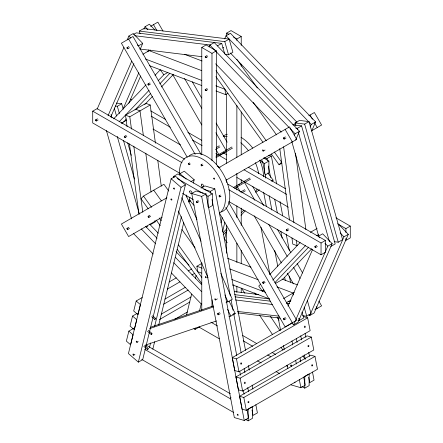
<?xml version="1.0" encoding="UTF-8"?>
<svg xmlns="http://www.w3.org/2000/svg" width="443" height="443" viewBox="0 0 443 443"><rect width="100%" height="100%" fill="white"/><g stroke="black" fill="none" stroke-linecap="round" stroke-linejoin="round"><path stroke-width="0.66" d="M171.131 178.778L128.431 353.58L138.349 362.136L142.712 359.616L185.412 184.82L175.489 176.264L171.131 178.778L181.049 187.339L138.349 362.136M179.592 175.051L179.919 173.706L184.282 171.186L194.2 179.747L193.375 183.109M149.441 347.65L150.587 342.943M154.529 326.807L181.458 216.549M186.221 197.052L186.713 195.036M152.813 349.162L154.624 341.769M158.727 324.963L183.69 222.774M188.779 201.93L189.931 197.224M186.542 314.89L191.603 294.113M195.352 278.702L196.171 275.352M193.951 328.568L194.992 329.47L195.319 328.13M199.56 310.709L201.36 303.333M220.941 222.929L222.242 217.563M222.524 231.8L224.811 222.419M224.507 239.292L226.788 229.911M136.206 300.991L133.708 310.986L137.939 314.663L140.431 304.662L136.206 300.991L142.186 297.535M132.551 316.058L130.059 326.054L134.284 329.725L136.782 319.73L132.551 316.058L137.336 313.295M128.863 331.115L126.371 341.116L130.602 344.787L133.094 334.786L128.863 331.115L133.648 328.352M97.178 109.033L123.913 47.473M127.219 39.859L128.874 36.049L133.238 33.535L142.718 43.397L140.237 49.112M143.925 29.266L145.027 26.724L149.391 24.21L155.078 30.124M108.037 115.723L131.743 61.145M110.744 117.013L133.897 63.703M123.088 108.934L138.797 72.763M147.896 51.82L148.721 49.915M128.83 103.247L140.68 75.958M209.063 46.969L209.877 45.092L214.24 42.572L299.474 131.244L295.675 139.999M224.673 38.89L226.03 35.767L230.393 33.247L315.626 121.919L311.828 130.674M294.302 135.641L295.116 133.764L299.474 131.244M310.183 126.942L311.268 124.439L315.626 121.919M287.989 306.107L312.514 249.625M291.715 322.881L293.609 324.857L327.787 246.164L332.15 243.644L322.665 233.782L318.307 236.302L319.73 237.78M332.15 243.644L297.973 322.338L293.609 324.857M308.815 314.541L309.762 315.532L343.94 236.839L348.303 234.319L338.817 224.457M348.303 234.319L314.126 313.013L309.762 315.532M223.222 232.614L226.938 228.533M241.341 212.734L243.667 210.181M223.405 234.679L227.121 230.604M241.058 215.309L245.239 210.724M272.185 181.159L273.115 180.135L267.91 172.986M113.641 118.868L145.996 84.818M155.033 75.299L160.266 69.795L163.827 74.756L158.118 80.77M119.106 121.831L149.081 90.283M123.614 121.947L126.465 118.94M135.032 109.925L150.731 93.401M159.773 83.882L169.763 73.366M144.772 104.526L152.386 96.513M161.424 87L173.318 74.479M168.755 191.027L163.932 184.294L143.499 196.094L140.974 198.746L148.217 208.847M271.426 154.103L279.068 164.768L281.593 162.116L274.35 152.01M233.018 285.84L233.854 284.954M260.645 284.096L258.74 286.1L262.3 291.068L264 290.082M269.682 274.582L300.132 242.531M262.3 291.068L263.723 289.567M272.766 280.048L305.592 245.494M274.893 282.667L308.671 247.111M311.756 248.722L282.734 279.273L275.352 283.531M133.531 34.427L136.261 32.854L221.721 43.392L224.712 53.902M140.071 33.712L139.323 31.082L143.687 28.562L229.153 39.1L232.891 52.241L228.527 54.76L225.11 54.334M150.637 26.32L157.858 22.15L163.03 31.11M127.063 47.617L128.847 46.587M127.689 48.752A0.648 0.377 60 0 0 127.54 47.761A0.648 0.377 60 0 0 126.936 48.016A0.648 0.377 60 0 0 127.689 48.752L129.494 47.711M142.718 43.397L138.354 45.917L137.408 44.931M142.901 54.251L150.277 49.987M201.77 154.757L201.77 47.473L206.133 44.953L216.35 50.851L216.35 164.37M226.65 35.877L226.65 33.109L231.013 30.595L241.23 36.492L241.23 45.491M179.603 173.124L92.72 122.96L92.72 111.165L97.083 108.646L184.565 159.153M148.078 83.926L149.856 82.896M163.827 74.756L167.803 72.464M148.726 85.05L150.504 84.02M217.358 45.911L221.721 43.392M139.323 31.082L224.789 41.62L229.153 39.1M115.291 106.021L117.329 106.276L121.687 103.756L123.198 109.061M95.699 119.826L97.482 118.802M205.325 56.538L207.108 55.508M201.77 47.473L211.987 53.37L216.35 50.851M233.461 37.046L236.867 39.012L241.23 36.492M96.347 120.956L98.13 119.926M205.973 57.662L207.756 56.632M222.591 48.065L223.776 47.379M127.075 126.742L125.496 115.147L145.93 103.352L150.227 104.985L155.432 143.183M125.496 115.147L129.793 116.786L150.227 104.985M121.343 123.254L126.449 120.308M205.314 89.519L207.097 88.489M124.417 136.416L126.194 135.392M205.967 90.643L207.745 89.613M125.064 137.54L126.842 136.516M215.962 90.948L225.659 94.636L227.929 93.323M188.485 163.533L189.665 162.852M216.256 147.502L219.207 145.797M189.111 164.669A0.648 0.377 60 0 0 188.962 163.683A0.648 0.377 60 0 0 188.358 163.938A0.648 0.377 60 0 0 189.111 164.669L190.318 163.976M215.724 149.308L219.861 146.921M173.573 177.732L173.573 176.425L177.931 173.905L212.369 193.785L212.369 205.585L208.553 207.789M201.155 164.707L202.335 164.026M215.924 156.18L231.877 146.971M219.368 155.443L226.589 151.268M201.781 165.843A0.648 0.377 60 0 0 201.626 164.857A0.648 0.377 60 0 0 201.028 165.112A0.648 0.377 60 0 0 201.781 165.843L202.983 165.15M215.985 157.647L232.525 148.095M181.049 187.339L185.412 184.82M190.927 181.636L194.2 179.747M295.891 125.585L295.138 122.932L299.496 120.413L309.004 121.587L342.611 239.674L338.247 242.194L334.172 241.69M218.637 167.797L289.506 126.881L296.727 139.39L225.864 180.307M293.244 124.721L295.808 123.243M308.821 115.728L314.38 112.516L321.607 125.031L311.252 131.006M166.928 197.744L121.393 224.031L128.62 236.545L162.171 217.175M295.858 128.226L297.214 128.392L301.578 125.878L335.179 243.96L330.821 246.48M295.138 122.932L304.646 124.106L309.004 121.587M283.548 137.911L285.325 136.881M127.102 228.328L128.885 227.303M148.195 216.239L149.972 215.215M263.231 151.052A0.648 0.377 60 0 0 263.081 150.061A0.648 0.377 60 0 0 262.477 150.315A0.648 0.377 60 0 0 263.231 151.052L265.036 150.011M284.196 139.036L285.973 138.011M127.756 229.452L129.533 228.427M148.82 217.38A0.648 0.377 60 0 0 148.665 216.389A0.648 0.377 60 0 0 148.067 216.644A0.648 0.377 60 0 0 148.82 217.38L150.62 216.339M247.061 409.819L248.612 417.965L244.248 420.485L234.33 417.583L191.741 193.513L196.099 190.994L206.023 193.901L236.739 355.502M201.072 188.125L204.893 185.922L214.811 188.823L245.527 350.424M188.53 201.953L190.64 200.734M146.229 227.076L147.862 226.129M260.373 162.382L262.555 161.125L265.789 178.103M264.338 157.797L266.979 158.566L271.343 156.052L276.648 183.895M191.741 193.513L201.659 196.415L206.023 193.901M203.835 189.41L210.447 191.343L214.811 188.823M196.465 201.565L198.237 200.541M262.167 162.171L264.537 163.539L268.901 161.025L268.901 172.82L265.086 175.024M197.113 202.689L198.89 201.665M205.635 194.937L208.005 196.304L212.369 193.785M219.185 195.751L220.365 195.064M233.367 187.561L249.907 178.008M238.594 184.986L239.702 184.343M219.811 196.886A0.648 0.377 60 0 0 219.662 195.895A0.648 0.377 60 0 0 219.058 196.149A0.648 0.377 60 0 0 219.811 196.886L221.013 196.188M234.607 188.347L250.555 179.133M279.068 164.768L281.909 163.129M240.571 192.079L244.708 189.693M241.812 192.866L245.361 190.817M271.481 181.082L273.115 180.135M169.099 281.997L176.275 277.855M188.236 270.95L191.825 268.879M201.521 273.087L197.644 271.614L196.908 266.226L202.014 263.275M167.349 289.124L179.908 281.87M191.869 274.965L194.859 273.237M164.851 299.125L185.185 287.385M286.383 229.74L288.166 228.71M287.031 230.864L288.814 229.834M163.694 304.191L188.214 290.032M161.202 314.187L191.105 296.926M310.305 232.365L317.116 228.427M159.408 319.591L189.909 301.982M316.706 235.693L318.406 234.707M174.858 319.231L187.417 311.983M137.025 342.306L138.21 341.625M215.553 299.922A0.648 0.377 60 0 0 215.381 298.931A0.648 0.377 60 0 0 214.794 299.208A0.648 0.377 60 0 0 215.553 299.922L217.347 298.887M314.951 246.413L316.728 245.383M228.765 189.709L321.042 242.986L325.4 240.466L325.4 252.261L321.042 254.78L228.765 201.504M337.527 223.776L345.917 228.621L350.28 226.102L350.28 237.897L345.917 240.416L345.917 238.45M315.577 247.548A0.648 0.377 60 0 0 315.427 246.557A0.648 0.377 60 0 0 314.823 246.812A0.648 0.377 60 0 0 315.577 247.548L317.382 246.507M133.703 355.186A0.648 0.377 60 0 0 133.581 354.206A0.648 0.377 60 0 0 132.961 354.428A0.648 0.377 60 0 0 133.703 355.186L134.921 354.483M226.002 302.248L227.946 301.821L232.304 299.307L220.813 273.425M262.721 282.23L264.504 281.2M263.347 283.365A0.648 0.377 60 0 0 263.197 282.379A0.648 0.377 60 0 0 262.594 282.634A0.648 0.377 60 0 0 263.347 283.365L265.152 282.324M217.768 313.638L219.545 312.614M218.438 314.751L220.21 313.727M194.992 329.47L199.356 326.951M228.898 316.745L230.853 316.086L235.216 313.566L229.164 301.273M283.476 298.599L294.257 292.374M286.477 302.68L291.018 300.055M283.586 318.628L285.37 317.598M284.234 319.752L286.017 318.722M314.934 309.712L321.607 305.864L318.849 301.085M303.416 316.579L307.647 317.792L310.139 330.672L238.971 371.76L234.74 370.547L232.243 357.667L292.053 323.141M297.945 320.328L299.313 320.499L303.676 317.98L301.993 312.071M302.641 315.704L306.739 316.208L311.102 313.694L307.364 300.553M232.243 357.667L236.473 358.88L307.647 317.792M235.914 376.96L307.082 335.872L311.313 337.084L313.805 349.964L242.637 391.053L238.406 389.84L235.914 376.96L240.139 378.172L311.313 337.084M239.585 396.269L310.753 355.175L314.984 356.388L317.476 369.268L246.308 410.356L242.077 409.149L239.585 396.269L243.816 397.476L314.984 356.388M251.945 406.851L248.13 409.055L248.13 420.85L245.738 419.471M308.588 374.147L304.773 376.351L304.773 388.151L301.783 386.423M290.973 384.845L300.891 387.741L305.249 385.222L303.699 377.076M248.13 420.85L252.493 418.33L252.493 406.536M304.773 388.151L309.136 385.631L309.136 373.837M150.692 327.205L213.227 305.969M149.584 328.617L213.426 306.938M232.608 314.452L235.216 313.566M145.514 345.058L216.522 320.948M315.87 308.228L317.243 308.378L316.208 306.589M237.337 311.44L279.206 316.141M298.421 318.301L299.795 318.456M134.633 35.711L210.525 45.064M139.739 49.012L201.953 56.687M116.254 103.086L121.687 103.756M292.745 124.788L301.578 125.878M149.573 224.191L150.93 224.357L155.294 221.843L154.917 220.514M234.209 291.533L258.823 294.567M234.635 294.645L269.499 298.942M287.961 301.218L290.697 301.556M234.984 296.832L270.535 301.218M286.261 303.156L289.683 303.577M235.41 299.944L272.329 304.496M237.78 312.913L280.17 318.14M147.536 349.549C149.28 348.835 147.48 347.916 147.536 349.549L143.848 346.371M151.201 334.487C152.94 333.845 151.229 332.809 151.201 334.487L147.536 331.314M268.696 155.277L271.343 156.052M259.908 160.349L262.555 161.125M184.576 54.334L202.036 60.973M149.147 50.646L201.521 70.559M145.393 59.002L201.648 80.393M215.874 85.804L224.928 89.248L225.659 94.636M149.363 65.619L201.737 85.538M135.713 109.249L140.01 110.883L143.355 135.442M227.685 258.363L250.965 267.212M282.003 279.018L297.519 284.921M229.756 268.934L258.208 279.754M276.958 286.881L293.122 293.028L293.399 295.049M196.908 266.226L202.08 268.192M231.822 279.505L265.446 292.291M232.558 284.893L269.416 298.909M155.643 318.401L154.817 319.403L155.698 318.462L152.547 315.709M226.65 33.109L228.92 34.421M263.557 157.935L268.901 161.025M130.347 99.127L131.549 99.819M150.72 110.888L165.699 119.538M187.871 132.335L201.654 140.293M223.222 152.746L226.816 154.823M248.418 167.293L285.569 188.74M335.899 217.801L350.28 226.102M151.152 116.177L170.328 127.246M192.495 140.043L202.086 145.581M215.863 153.533L226.65 159.762M244.054 169.813L286.599 194.372M152.951 129.007L180.511 144.922M217.064 166.025L220.06 167.753M236.867 177.455L288.393 207.208M227.735 184.078L325.4 240.466M92.72 111.165L182.001 162.708M173.573 176.425L174.758 177.106M177.134 178.479L203.259 193.563M182.477 193.364L193.165 199.533M242.77 335.517L256.519 343.458M272.068 352.434L275.651 354.505M210.907 322.161L217.485 325.959M243.19 340.8L252.759 346.321M267.705 354.954L270.695 356.676M286.239 365.652L287.435 366.344M198.951 327.056L219.279 338.79M257.538 360.879L261.126 362.95M276.072 371.583L279.66 373.654M146.068 345.091L230.371 393.761M144.7 349.339L230.792 399.043M141.71 359.411L233.782 412.566M151.993 333.468L148.377 330.328M179.919 173.706L186.182 179.11M151.705 316.701L154.817 319.403M144.689 345.385L148.322 348.536M226.03 35.767L311.268 124.439M230.371 52.988L296.932 122.235M209.877 45.092L288.891 127.291M289.849 128.287L295.116 133.764M215.652 63.809L281.255 132.058M145.027 26.724L147.873 29.687M340.146 232.891L343.94 236.839M128.874 36.049L130.768 38.026M324.94 243.207L327.787 246.164M149.751 224.291L158.367 233.262M176.087 251.69L189.017 265.141M145.592 226.329L157.082 238.29M175.278 257.217L201.615 284.616M141.228 228.848L155.593 243.794M173.789 262.727L201.565 291.621M133.598 233.616L153.228 254.044M171.424 272.971L201.593 304.358M236.872 59.401L257.383 88.024M253.197 102.339L276.526 134.888M216.034 70.636L266.309 140.791M215.924 76.661L262.981 142.319M153.715 190.191L161.357 200.856M181.868 229.48L195.141 247.997M143.499 196.094L151.539 207.313M159.181 217.978L161.197 220.786M178.49 244.918L201.814 277.468M156.257 220.071L160.283 225.681M177.172 249.254L201.709 283.487M224.119 238.151L227.193 242.747M277.135 317.371L279.057 320.245M302.874 355.834L305.177 359.279M254.719 292.912L255.871 294.634M270.468 316.446L279.688 330.223M300.049 360.646L300.819 361.798M241.446 288.149L244.907 293.316M259.504 315.128L272.567 334.648M281.017 347.273L282.939 350.147M310.017 115.036L312.426 119.206M314.491 122.783L317.243 127.551M285.142 129.4L292.363 141.91M192.334 81.866L201.643 97.992M216.129 123.071L227.159 142.181M252.648 186.425L263.679 205.535M277.473 229.424L290.918 252.715M297.126 263.463L302.641 273.015M153.494 24.67L156.944 30.639M184.526 78.417L201.764 108.275M215.902 132.756L226.246 150.675M244.492 182.378L254.836 200.291M268.63 224.18L287.247 256.425M293.454 267.173L300.005 278.52M172.477 74.225L201.781 124.987M215.918 149.468L219.019 154.845M237.271 186.547L240.028 191.326M254.166 215.807L281.405 262.987M287.263 273.137L293.471 283.885M200.9 154.158L132.983 36.514L121.393 43.204L187.251 157.265M228.804 202.578L296.727 320.223L285.142 326.912L219.291 212.85M128.62 39.028L195.164 154.286M225.825 207.485L292.363 322.742M227.525 309.325L230.853 316.086M186.054 195.153L196.985 219.767M181.691 197.667L201.033 241.225M224.861 294.877L227.946 301.821M178.324 210.874L208.038 277.783M304.646 124.106L338.247 242.194M297.214 128.392L297.591 129.721M298.349 132.374L329.498 241.839M291.859 141.815L318.667 236.019M304.125 307.016L306.739 316.208M224.789 41.62L228.527 54.76M298.936 319.187L299.313 320.499M117.329 106.276L119.405 113.569M121.858 122.196L122.235 123.519M127.711 142.762L131.3 155.366M114.261 108.042L116.526 116.005M123.508 140.553L134.462 179.027M111.032 114.543L111.974 117.86M117.262 136.433L139.351 214.052M106.431 130.619L131.538 218.853M236.473 358.88L238.971 371.76M240.139 378.172L242.637 391.053M243.816 397.476L246.308 410.356M280.009 201.548L282.728 215.807M286.222 234.148L289.329 250.445M305.111 333.291L305.886 337.367M308.732 352.307L309.513 356.382M312.487 371.998L314.037 380.149L309.679 382.669L308.644 377.237M266.979 158.566L267.367 160.604M268.403 166.036L270.601 177.582M274.743 199.311L277.329 212.895M280.823 231.229L282.119 238.024M289.362 276.05L290.53 282.163M300.753 335.811L301.528 339.886M304.374 354.826L305.149 358.902M269.15 195.756L271.869 210.021M284.677 277.246L285.325 280.646M296.323 338.363L297.098 342.439M300.077 358.06L300.725 361.455M263.624 192.162L266.343 206.427M274.754 250.566L277.728 266.182M291.959 340.883L292.74 344.959M295.714 360.58L296.361 363.974M299.335 379.59L300.891 387.741M260.955 227.298L269.881 274.156M278.16 317.614L280.618 330.517M283.465 345.457L284.245 349.533M287.219 365.154L287.867 368.548M248.362 365.364L249.265 370.115M252.106 385.056L252.881 389.126M255.849 404.747L257.4 412.893L253.036 415.412L252.006 409.98M210.447 191.343L210.835 193.381M211.998 199.494L230.321 295.907M231.096 299.983L233.035 310.166M233.677 313.561L241.164 352.944M244.132 368.559L244.907 372.635M247.742 387.57L248.517 391.645M239.707 371.118L240.477 375.188M243.445 390.809L244.093 394.204M201.659 196.415L244.248 420.485M295.492 153.184L305.897 229.579M283.603 146.805L293.914 222.519M296.328 240.256L297.07 245.71L292.773 244.076L291.937 237.935M279.766 148.577L289.523 220.204M157.752 160.239L161.28 186.16M145.769 153.178L151.063 192.057M129.793 116.786L131.466 129.063M133.792 146.112L142.801 212.28M129.395 143.798L138.964 214.058M345.917 228.621L345.917 232.553M321.042 242.986L321.042 254.78M264.537 163.539L264.537 173.374M241.23 64.18L241.23 66.256M241.23 111.935L241.23 154.851M241.23 179.769L241.23 183.23M241.23 208.149L241.23 225.454M241.23 250.367L241.23 263.519M241.23 288.437L241.23 292.59M236.867 39.012L236.867 40.396M236.867 105.456L236.867 157.37M236.867 173.291L236.867 189.903M236.867 205.823L236.867 217.585M236.867 243.196L236.867 262.577M236.867 286.112L236.867 292.341M226.65 94.021L226.65 163.24M226.65 179.16L226.65 182.616M226.65 225.531L226.65 253.219M211.987 53.37L211.987 160.659M211.987 299.784L211.987 306.706M208.005 196.304L208.005 206.792M201.77 262.738L201.77 310.493M194.006 205.297A32.466 18.744 60 0 1 189.117 199.394M179.592 174.708A32.466 18.744 60 0 1 209.904 164.752A32.466 18.744 60 0 1 219.241 213.304M188.995 156.008A32.466 18.744 60 0 1 223.05 173.634A32.466 18.744 60 0 1 221.29 211.942M223.228 136.134A32.466 18.744 60 0 1 227.331 134.229M241.058 137.33A32.466 18.744 60 0 1 252.709 148.084M259.759 160.122A32.466 18.744 60 0 1 263.502 176.79M259.316 189.637A32.466 18.744 60 0 1 255.617 192.234M223.615 136.616A32.466 18.744 60 0 1 227.198 136.472M240.787 142.746A32.466 18.744 60 0 1 248.351 150.603M255.395 162.642A32.466 18.744 60 0 1 258.673 173.717M257.078 189.1A32.466 18.744 60 0 1 255.395 191.658M294.866 382.082A0.648 0.377 60 0 1 294.257 382.508M231.036 397.77A0.648 0.454 -74 0 1 230.903 397.604M217.651 314.054A0.648 0.377 60 0 0 218.41 314.768A0.648 0.377 60 0 0 218.238 313.771A0.648 0.377 60 0 0 217.651 314.054M283.459 319.026A0.648 0.377 60 0 0 284.212 319.763A0.648 0.377 60 0 0 284.063 318.772A0.648 0.377 60 0 0 283.459 319.026M126.98 228.732A0.648 0.377 60 0 0 127.728 229.463A0.648 0.377 60 0 0 127.578 228.477A0.648 0.377 60 0 0 126.98 228.732M95.572 120.23A0.648 0.377 60 0 0 96.325 120.967A0.648 0.377 60 0 0 96.175 119.975A0.648 0.377 60 0 0 95.572 120.23M283.42 138.316A0.648 0.377 60 0 0 284.173 139.047A0.648 0.377 60 0 0 284.018 138.061A0.648 0.377 60 0 0 283.42 138.316M205.198 56.937A0.648 0.377 60 0 0 205.951 57.673A0.648 0.377 60 0 0 205.801 56.682A0.648 0.377 60 0 0 205.198 56.937M205.192 89.918A0.648 0.377 60 0 0 205.94 90.654A0.648 0.377 60 0 0 205.79 89.663A0.648 0.377 60 0 0 205.192 89.918M147.951 84.331A0.648 0.377 60 0 0 148.704 85.062A0.648 0.377 60 0 0 148.549 84.076A0.648 0.377 60 0 0 147.951 84.331M124.289 136.821A0.648 0.377 60 0 0 125.042 137.552A0.648 0.377 60 0 0 124.887 136.566A0.648 0.377 60 0 0 124.289 136.821M205.353 277.041A0.648 0.377 60 0 0 206.106 277.778A0.648 0.377 60 0 0 205.956 276.786A0.648 0.377 60 0 0 205.353 277.041M286.256 230.138A0.648 0.377 60 0 0 287.009 230.875A0.648 0.377 60 0 0 286.859 229.884A0.648 0.377 60 0 0 286.256 230.138M213.742 178.457A0.648 0.377 60 0 0 214.495 179.188A0.648 0.377 60 0 0 214.346 178.202A0.648 0.377 60 0 0 213.742 178.457M237.265 414.642A0.648 0.377 60 0 0 238.007 415.401A0.648 0.377 60 0 0 237.88 414.421A0.648 0.377 60 0 0 237.265 414.642M136.25 341.564A0.648 0.377 60 0 0 136.992 342.323A0.648 0.377 60 0 0 136.865 341.343A0.648 0.377 60 0 0 136.25 341.564M189.654 191.819A1.622 0.936 60 0 0 191.514 193.707A1.622 0.936 60 0 0 191.199 191.26A1.622 0.936 60 0 0 189.654 191.819M170.992 199.317A0.648 0.377 60 0 0 171.74 200.07A0.648 0.377 60 0 0 171.613 199.09A0.648 0.377 60 0 0 170.992 199.317M173.667 188.38A0.648 0.377 60 0 0 174.409 189.139A0.648 0.377 60 0 0 174.282 188.159A0.648 0.377 60 0 0 173.667 188.38M196.332 201.947A0.648 0.377 60 0 0 197.08 202.706A0.648 0.377 60 0 0 196.952 201.726A0.648 0.377 60 0 0 196.332 201.947M201.321 185.08A1.622 0.936 60 0 0 203.182 186.974A1.622 0.936 60 0 0 202.866 184.526A1.622 0.936 60 0 0 201.321 185.08M290.769 365.375A0.648 0.377 60 0 0 291.511 366.134A0.648 0.377 60 0 0 291.389 365.154A0.648 0.377 60 0 0 290.769 365.375M305.061 327.161A0.648 0.454 -74 0 0 304.961 326.114A0.648 0.454 -74 0 0 304.308 326.928A0.648 0.454 -74 0 0 305.061 327.161M241.385 363.925A0.648 0.454 -74 0 0 241.285 362.878A0.648 0.454 -74 0 0 240.632 363.692A0.648 0.454 -74 0 0 241.385 363.925M308.727 346.454A0.648 0.454 -74 0 0 308.627 345.402A0.648 0.454 -74 0 0 307.974 346.221A0.648 0.454 -74 0 0 308.727 346.454M245.051 383.217A0.648 0.454 -74 0 0 244.951 382.171A0.648 0.454 -74 0 0 244.298 382.985A0.648 0.454 -74 0 0 245.051 383.217M248.722 402.526A0.648 0.454 -74 0 0 248.623 401.474A0.648 0.454 -74 0 0 247.969 402.294A0.648 0.454 -74 0 0 248.722 402.526M312.398 365.763A0.648 0.454 -74 0 0 312.304 364.711A0.648 0.454 -74 0 0 311.645 365.525A0.648 0.454 -74 0 0 312.398 365.763"/></g></svg>
